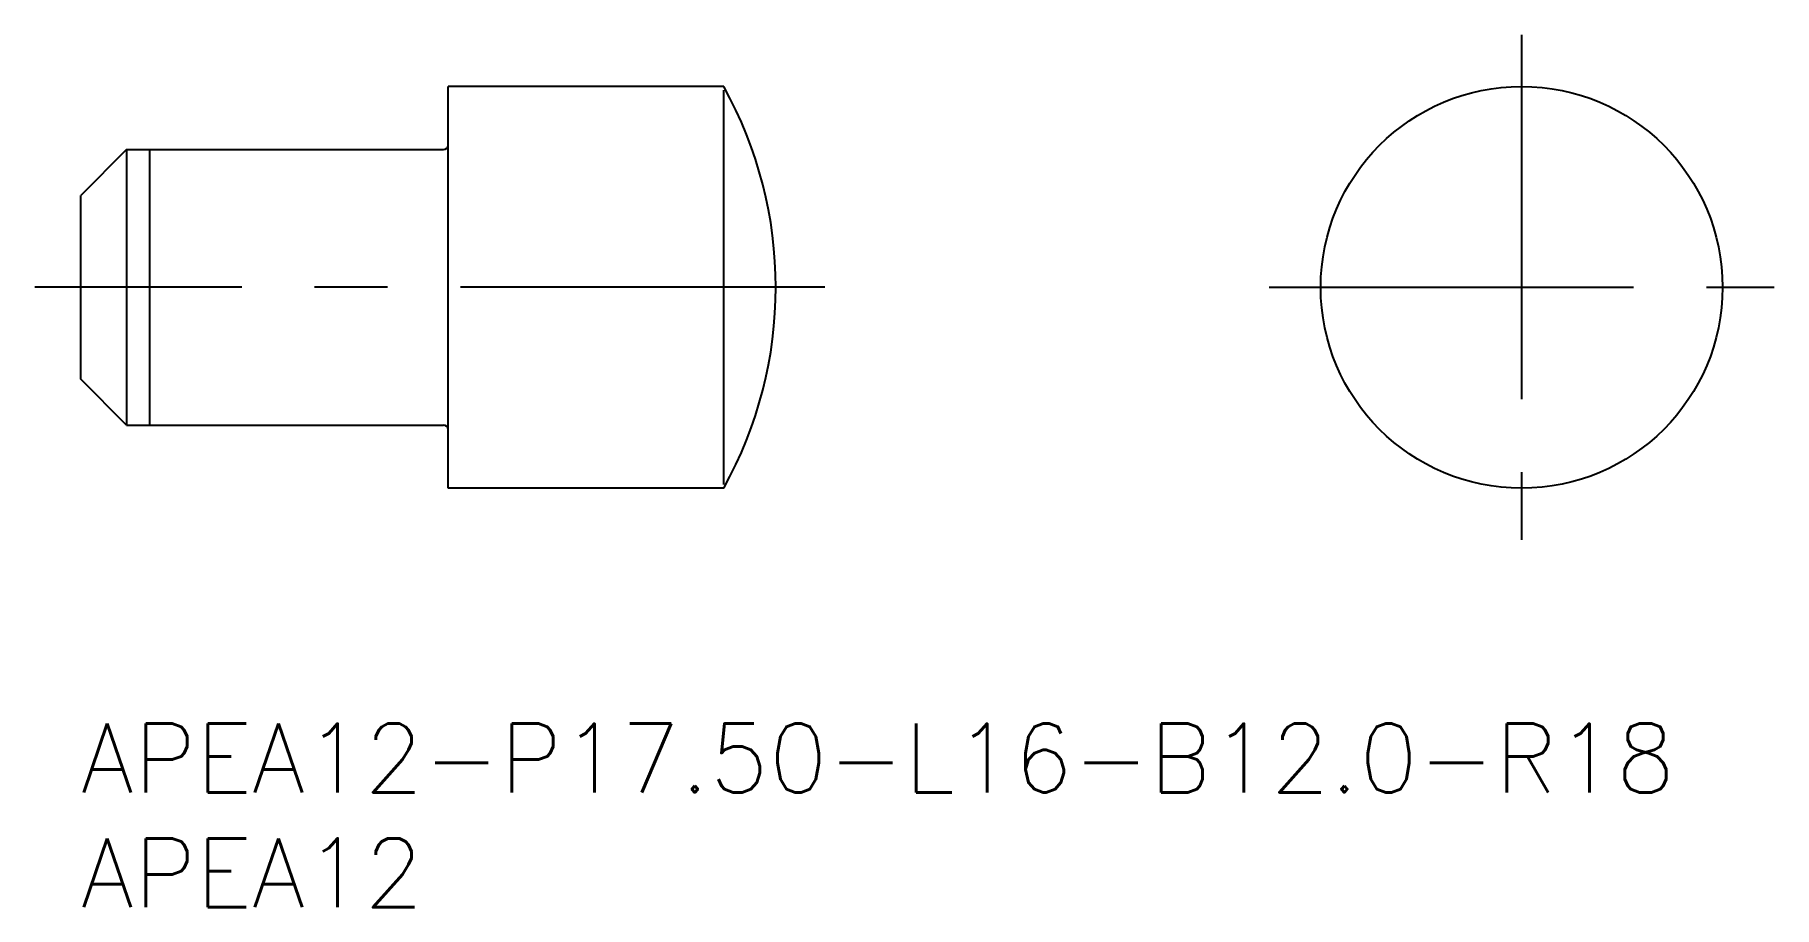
# Model space of a CAD drawing. Extents: x -2 to 73.7, y -8 to 30.
import ezdxf

# ---------------------------------------------------------------- set-up
doc = ezdxf.new("R2010")
doc.units = 0
doc.header["$LTSCALE"] = 0.5
doc.linetypes.add('CENTER', pattern=[50.8, 31.75, -6.35, 6.35, -6.35])
for name, color, linetype in [('MSM_CENTER', 1, 'CENTER'), ('MSM_CONTINUOUS', 7, 'CONTINUOUS'), ('MSM_NARROW', 5, 'CONTINUOUS'), ('MSM_PART_NUMBER', 7, 'CONTINUOUS')]:
    doc.layers.add(name, color=color, linetype=linetype)
doc.styles.get("Standard").update_dxf_attribs({"font": 'txt.shx', "height": 1, "bigfont": 'bigfont.shx'})

# ---------------------------------------------------------------- blocks, each defined once
blk = doc.blocks.new('*U13')
at = {"layer": 'MSM_PART_NUMBER'}
blk.add_text('APEA12-P17.50-L16-B12.0-R18', height=3, dxfattribs=at).set_placement((0, -3))
blk = doc.blocks.new('*U14')
at = {"layer": 'MSM_PART_NUMBER'}
blk.add_text('APEA12', height=3, dxfattribs=at).set_placement((0, -8))

msp = doc.modelspace()

# ---------------------------------------------------------------- linework, layer by layer
at = {"layer": 'MSM_CENTER'}
for p, q in [((62.749, 30), (62.749, 8)), ((32.412, 19), (-2, 19)), ((51.749, 19), (73.749, 19))]:
    msp.add_line(p, q, dxfattribs=at)
at = {"layer": 'MSM_CONTINUOUS'}
for p, q in [((16, 10.25), (16, 27.75)), ((28, 27.75), (16, 27.75)), ((2, 25), (0, 23)), ((2, 25), (2, 13)), ((2, 25), (15.8, 25)), ((0, 15), (0, 23)), ((2, 13), (0, 15)), ((2, 13), (15.8, 13)), ((28, 10.25), (16, 10.25))]:
    msp.add_line(p, q, dxfattribs=at)
msp.add_circle((62.749, 19), 8.75, dxfattribs=at)
for centre, radius, start, end in [((12.27, 19), 18, 330.9147, 29.0853), ((15.8, 25.2), 0.2, 270, 0), ((15.8, 12.8), 0.2, 0, 90)]:
    msp.add_arc(centre, radius, start, end, dxfattribs=at)
at = {"layer": 'MSM_NARROW'}
for p, q in [((28, 10.419), (28, 27.581)), ((3, 25), (3, 13))]:
    msp.add_line(p, q, dxfattribs=at)

# ---------------------------------------------------------------- block references
at = {"layer": 'MSM_CONTINUOUS'}
for name in ['*U13', '*U14']:
    msp.add_blockref(name, (0, 0), dxfattribs=at)

doc.saveas('drawing.dxf')
